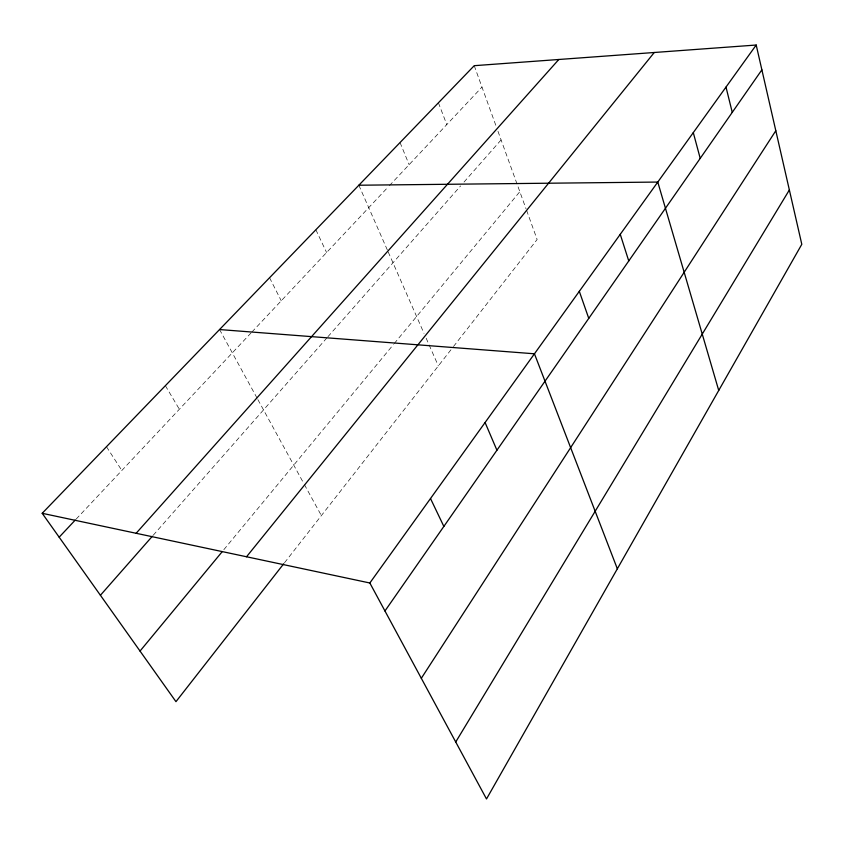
<?xml version="1.0" encoding="UTF-8"?>
<svg xmlns="http://www.w3.org/2000/svg" width="844" height="844" viewBox="0 0 844 844"><rect width="100%" height="100%" fill="white"/><g stroke="black" fill="none" stroke-linecap="round" stroke-linejoin="round"><path stroke-width="0.63" stroke-dasharray="4.22 3.17" d="M284.533 562.726L452.69 347.549M453.481 346.525L537.132 239.485L526.487 210.05M223.85 549.666L393.409 344.574M394.232 343.571L519.83 191.662M153.239 535.233L327.082 337.674M327.936 336.703L460.592 185.944M464.021 182.051L501.093 139.914M76.182 519.081L250.995 332.979M251.892 332.04L388.483 186.63M389.379 185.68L481.987 87.101M106.471 446.719L121.842 470.467M165.371 385.687L179.35 409.245M219.556 329.55L257.283 398.495M257.905 399.634L303.787 483.475M304.42 484.625L321.364 515.589M269.563 277.739L281.242 300.781M315.867 229.768L326.586 252.514M358.858 185.226L387.702 250.805M388.229 251.997L424.026 333.38M426.146 338.191L438.342 365.906M400.045 142.541L409.129 164.654M438.416 102.799L446.792 124.564M474.233 65.684L496.209 126.41M497.981 131.316L526.034 208.827"/><path stroke-width="1.27" d="M455.718 741.992L789.362 189.953M421.314 678.291L775.815 130.725M384.959 610.972L761.879 69.841M756.203 45.027L801.8 244.306L486.503 798.973L369.841 582.993L756.203 45.027L474.233 65.684L42.2 513.3L175.963 701.659L283.732 563.75M246.532 556.766L654.269 52.497M140.03 651.062L222.183 551.691M100.415 595.273L152.374 536.214M136.137 533.281L558.812 59.491M59.164 537.185L75.285 520.031M358.858 185.226L657.782 182.061L718.729 390.445M219.556 329.55L534.452 353.794L617.344 568.803M42.2 513.3L369.841 582.993M430.503 498.519L443.849 526.413M485.089 422.527L496.926 450.221M579.311 291.328L588.764 318.367M620.256 234.315L628.759 260.965M693.293 132.613L700.214 158.377M725.998 87.08L732.254 112.368"/></g></svg>
